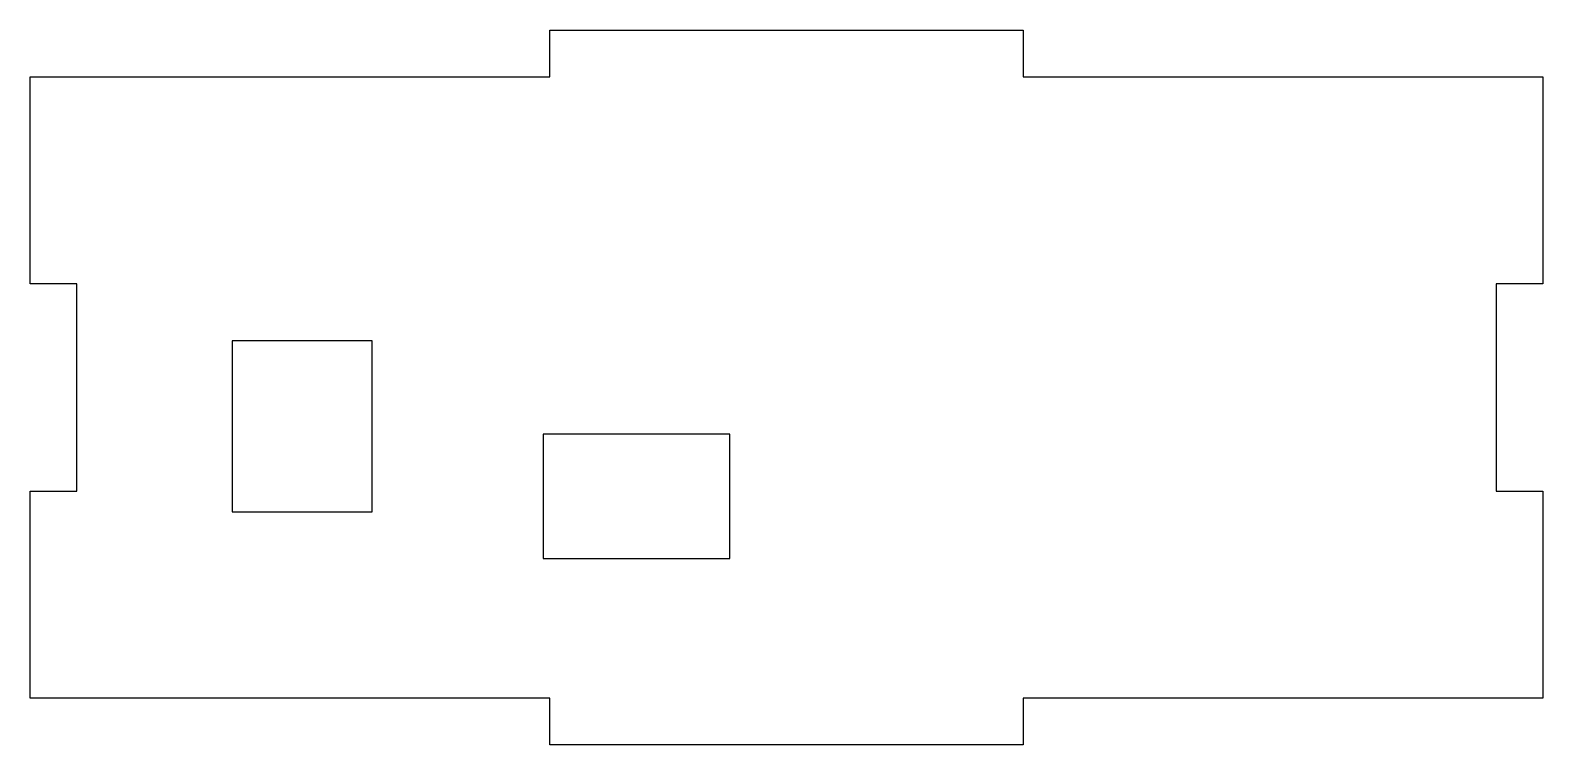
# Model space of a CAD drawing. Header units: millimetres. Extents: x -38.6 to 58.7, y -43 to 3.
import ezdxf

# ---------------------------------------------------------------- set-up
doc = ezdxf.new("R2010")
doc.units = ezdxf.units.MM
doc.layers.get('0').update_dxf_attribs({"linetype": 'CONTINUOUS'})

msp = doc.modelspace()

# ---------------------------------------------------------------- linework, layer by layer
for points in [[(58.65, -40), (25.217, -40), (25.217, -43), (-5.217, -43), (-5.217, -40), (-38.65, -40), (-38.65, -26.667), (-35.65, -26.667), (-35.65, -13.333), (-38.65, -13.333), (-38.65, 0), (-5.217, 0), (-5.217, 3), (25.217, 3), (25.217, 0), (58.65, 0), (58.65, -13.333), (55.65, -13.333), (55.65, -26.667), (58.65, -26.667)], [(-25.65, -17), (-25.65, -28), (-16.65, -28), (-16.65, -17)], [(6.35, -23), (-5.65, -23), (-5.65, -31), (6.35, -31)]]:
    msp.add_lwpolyline(points, close=True)

doc.saveas('drawing.dxf')
